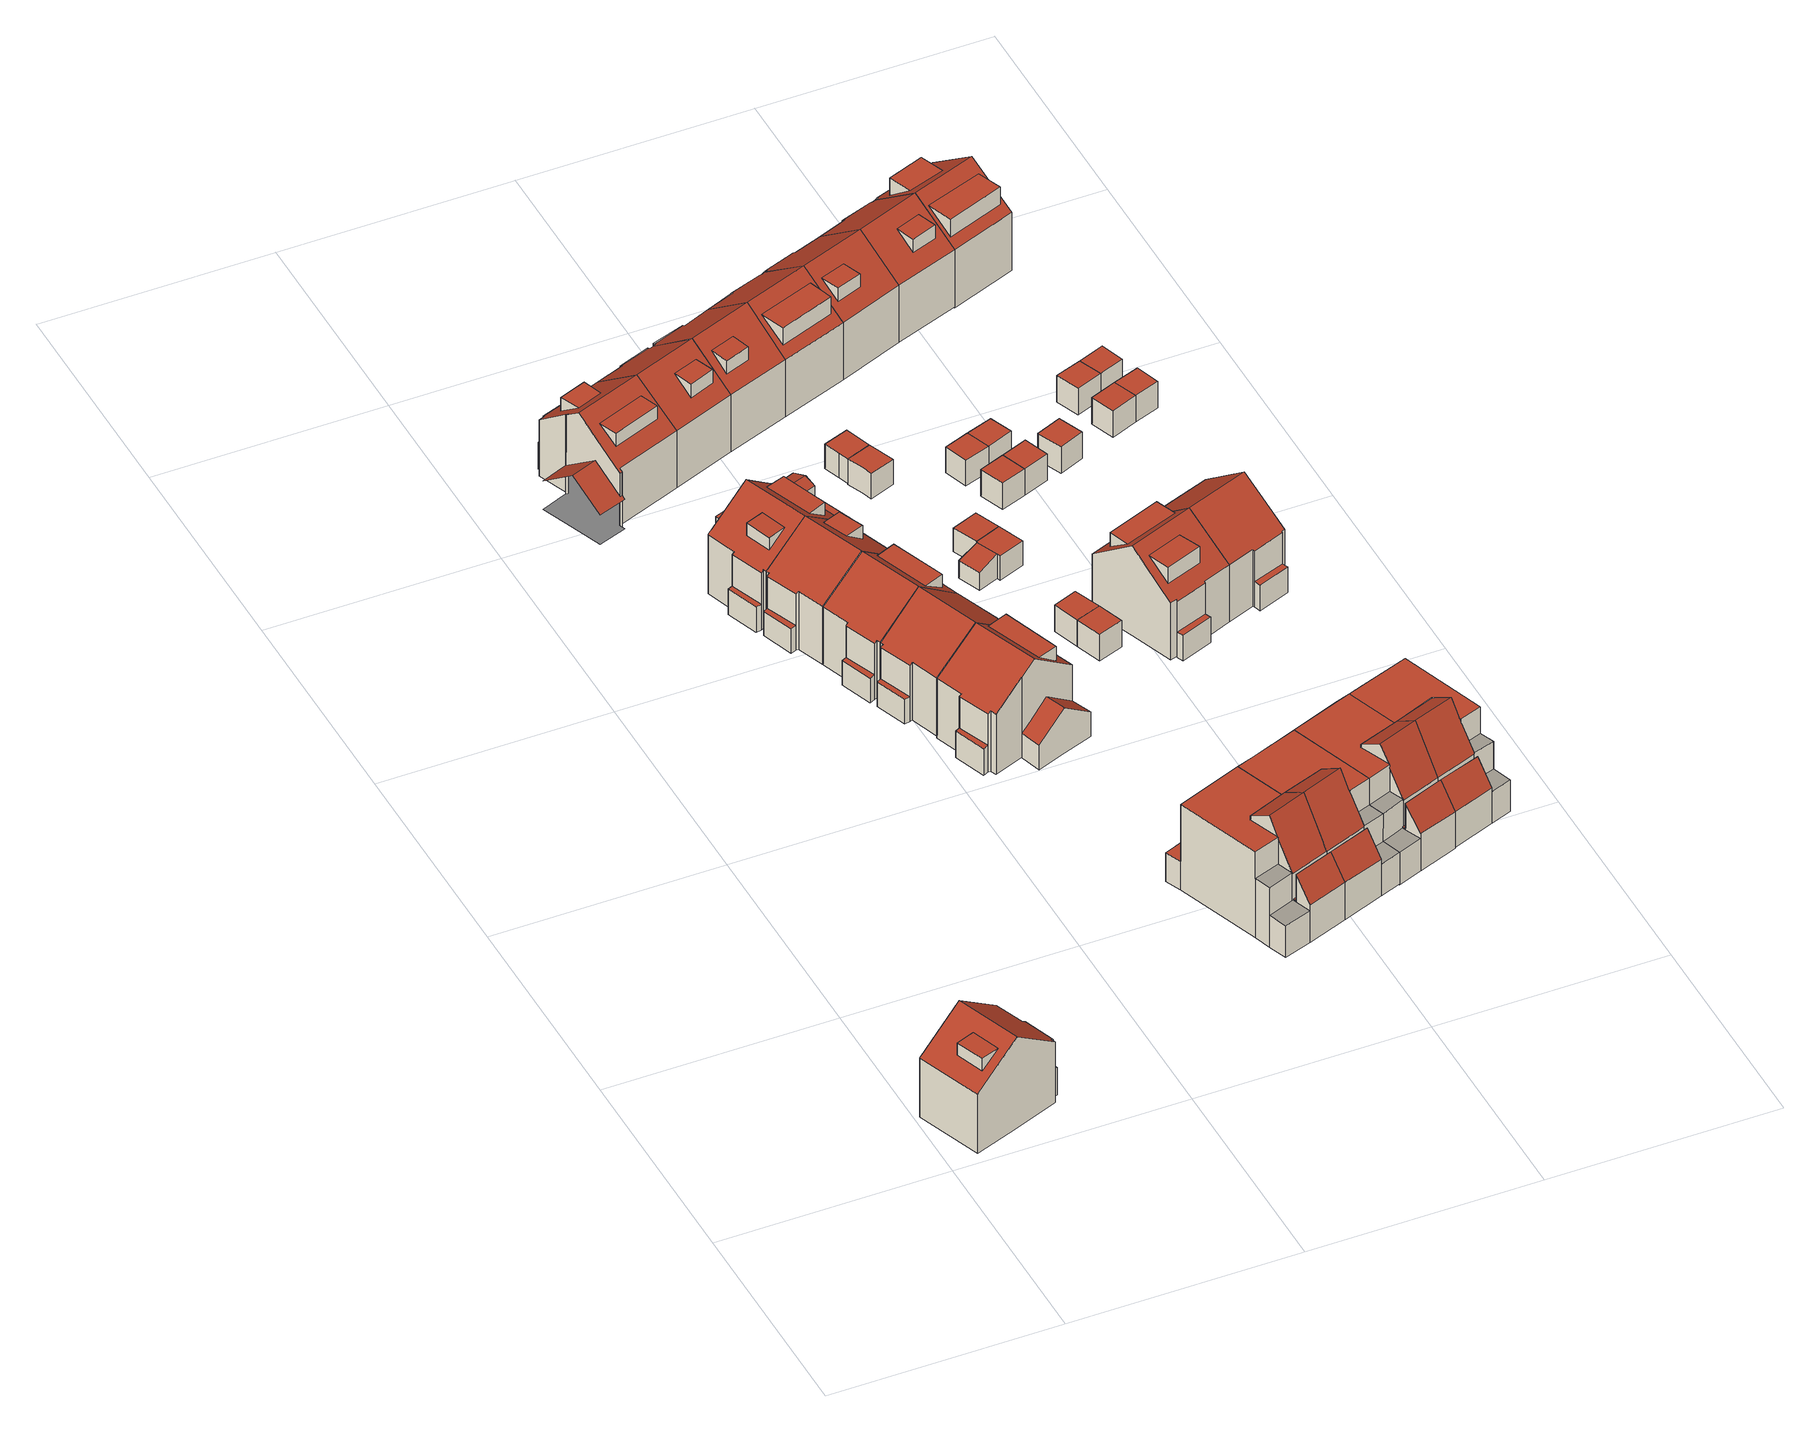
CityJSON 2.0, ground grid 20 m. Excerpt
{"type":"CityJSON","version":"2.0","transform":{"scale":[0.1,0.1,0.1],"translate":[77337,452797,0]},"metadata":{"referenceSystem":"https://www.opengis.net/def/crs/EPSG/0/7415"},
"CityObjects":{
"building1":{"type":"Building","attributes":{"Volume":396.06,"Dakoppervlakte":60.84,"Muuroppervlakte":202.09,"Vloeroppervlakte":54.26,"hoogte_Z_max_in_m_NAP":9.85,"GEB_DOEL":"woonfunctie","dateOfConstruction":"1985-01-01","measuredHeight":8.87},"children":["building1-1"],"geometry":[{"type":"Solid","lod":"2","boundaries":[[[[0,1,2,3,4,5,6,7,8,9,10,11]],[[12,13,14,15],[16,17,18,19]],[[20,14,13,21,22,23,24,25]],[[26,27,28,29]],[[15,10,9,12]],[[21,7,6,22]],[[6,5,26,23,22]],[[2,1,25,24,29]],[[1,0,20,25]],[[14,20,0,11]],[[5,4,27,26]],[[27,4,3,28]],[[28,3,2,29]],[[23,26,29,24]],[[14,11,10,15]],[[21,13,12,9,8,7]],[[30,31,18,17]],[[30,16,19,31]],[[31,19,18]],[[17,16,30]]]],"semantics":{"surfaces":[{"type":"GroundSurface"},{"type":"RoofSurface"},{"type":"WallSurface"}],"values":[[0,1,1,1,2,2,2,2,2,2,2,2,2,2,2,2,1,2,2,2]]}}]},
"building1-1":{"type":"BuildingInstallation","attributes":{"relationToConstruction":"outside"},"parents":["building1"],"geometry":[{"type":"MultiSurface","lod":"2","boundaries":[[[30,31,18,17]],[[30,16,19,31]],[[31,19,18]],[[17,16,30]]],"semantics":{"surfaces":[{"type":"RoofSurface"},{"type":"WallSurface"}],"values":[0,1,1,1]}}]},
"building2":{"type":"Building","attributes":{"Volume":390.99,"Dakoppervlakte":71.51,"Muuroppervlakte":176.32,"Vloeroppervlakte":69.94,"hoogte_Z_max_in_m_NAP":9.82,"GEB_DOEL":"woonfunctie","dateOfConstruction":"1985-01-01","measuredHeight":8.76},"children":["building2-1","building2-2"],"geometry":[{"type":"MultiSurface","lod":"2","boundaries":[[[32,33,34,35,36,37,38,39,40,41,42,43,44,45,46,47,48,49]],[[50,51,52,53,54,55],[56,57,58,59]],[[60,61,53,52,62,63,64,65,66,67],[68,69,70,71]],[[72,73,74,75]],[[76,77,78,79]],[[80,81,82,83,76,79]],[[66,65,73,48,47]],[[66,47,46,67]],[[45,44,77,61,60]],[[50,55,82,39,38]],[[37,51,50,38]],[[37,36,52,51]],[[34,33,74,64,63]],[[49,72,75,32]],[[73,72,49,48]],[[73,65,64,74]],[[77,76,83,54,53,61]],[[83,82,55,54]],[[35,34,63,62]],[[74,33,32,75]],[[35,62,52,36]],[[46,45,60,67]],[[57,84,85,58]],[[85,84,56,59]],[[85,59,58]],[[57,56,84]],[[68,86,87,69]],[[68,71,86]],[[87,86,71,70]],[[70,69,87]]],"semantics":{"surfaces":[{"type":"GroundSurface"},{"type":"RoofSurface"},{"type":"WallSurface"}],"values":[0,1,1,1,1,1,2,2,2,2,2,2,2,2,2,2,2,2,2,2,2,2,1,2,2,2,1,2,2,2]}}]},
"building2-1":{"type":"BuildingInstallation","attributes":{"relationToConstruction":"outside"},"parents":["building2"],"geometry":[{"type":"MultiSurface","lod":"2","boundaries":[[[57,84,85,58]],[[85,84,56,59]],[[85,59,58]],[[57,56,84]]],"semantics":{"surfaces":[{"type":"RoofSurface"},{"type":"WallSurface"}],"values":[0,1,1,1]}}]},
"building2-2":{"type":"BuildingInstallation","attributes":{"relationToConstruction":"outside"},"parents":["building2"],"geometry":[{"type":"MultiSurface","lod":"2","boundaries":[[[68,86,87,69]],[[68,71,86]],[[87,86,71,70]],[[70,69,87]]],"semantics":{"surfaces":[{"type":"RoofSurface"},{"type":"WallSurface"}],"values":[0,1,1,1]}}]},
"building3":{"type":"Building","attributes":{"Volume":372.79,"Dakoppervlakte":60.05,"Muuroppervlakte":193.15,"Vloeroppervlakte":52.42,"hoogte_Z_max_in_m_NAP":9.85,"GEB_DOEL":"woonfunctie","dateOfConstruction":"1985-01-01","measuredHeight":8.78},"children":["building3-1"],"geometry":[{"type":"Solid","lod":"2","boundaries":[[[[88,89,90,91,92,93,94,95,96,97,98,99]],[[100,101,102,103,104,105,106,107]],[[106,105,108,109],[110,111,112,113]],[[114,115,116,117]],[[107,90,89,100]],[[103,102,116,97,96]],[[95,104,103,96]],[[104,95,94,93,108,105]],[[108,93,92,109]],[[106,109,92,91]],[[117,88,99,114]],[[114,99,98,115]],[[97,116,115,98]],[[101,117,116,102]],[[91,90,107,106]],[[101,100,89,88,117]],[[110,113,118,119]],[[118,113,112]],[[118,112,111,119]],[[119,111,110]]]],"semantics":{"surfaces":[{"type":"GroundSurface"},{"type":"RoofSurface"},{"type":"WallSurface"}],"values":[[0,1,1,1,2,2,2,2,2,2,2,2,2,2,2,2,1,2,2,2]]}}]},
"building3-1":{"type":"BuildingInstallation","attributes":{"relationToConstruction":"outside"},"parents":["building3"],"geometry":[{"type":"MultiSurface","lod":"2","boundaries":[[[110,113,118,119]],[[118,113,112]],[[118,112,111,119]],[[119,111,110]]],"semantics":{"surfaces":[{"type":"RoofSurface"},{"type":"WallSurface"}],"values":[0,1,1,1]}}]},
"building4":{"type":"Building","attributes":{"Volume":372.7,"Dakoppervlakte":53.23,"Muuroppervlakte":191.41,"Vloeroppervlakte":52.22,"hoogte_Z_max_in_m_NAP":9.85,"GEB_DOEL":"woonfunctie","dateOfConstruction":"1985-01-01","measuredHeight":8.73},"children":["building4-1"],"geometry":[{"type":"Solid","lod":"2","boundaries":[[[[120,121,122,123,124,125,126,95,94,93,127,128]],[[104,129,130,131,132,133,134,105]],[[134,135,108,105],[136,137,138,139]],[[140,141,142,143]],[[127,93,108,135]],[[104,95,126,129]],[[126,125,141,130,129]],[[132,131,140,122,121]],[[120,133,132,121]],[[134,133,120,128]],[[141,125,124,142]],[[142,124,123,143]],[[122,140,143,123]],[[130,141,140,131]],[[128,127,135,134]],[[108,93,94,95,104,105]],[[138,144,145,139]],[[144,138,137]],[[145,144,137,136]],[[145,136,139]]]],"semantics":{"surfaces":[{"type":"GroundSurface"},{"type":"RoofSurface"},{"type":"WallSurface"}],"values":[[0,1,1,1,2,2,2,2,2,2,2,2,2,2,2,2,1,2,2,2]]}}]},
"building4-1":{"type":"BuildingInstallation","attributes":{"relationToConstruction":"outside"},"parents":["building4"],"geometry":[{"type":"MultiSurface","lod":"2","boundaries":[[[138,144,145,139]],[[144,138,137]],[[145,144,137,136]],[[145,136,139]]],"semantics":{"surfaces":[{"type":"RoofSurface"},{"type":"WallSurface"}],"values":[0,1,1,1]}}]},
"building5":{"type":"Building","attributes":{"Volume":366.49,"Dakoppervlakte":64.51,"Muuroppervlakte":191.99,"Vloeroppervlakte":51.99,"hoogte_Z_max_in_m_NAP":9.85,"GEB_DOEL":"woonfunctie","dateOfConstruction":"1985-01-01","measuredHeight":8.76},"geometry":[{"type":"Solid","lod":"2","boundaries":[[[[146,147,148,149,150,120,128,127,151,152,153,154]],[[155,156,157,158,159,160,134,133]],[[161,135,134,160]],[[162,163,164,165]],[[152,151,161,160]],[[161,151,127,135]],[[133,120,150,155]],[[150,149,162,156,155]],[[158,157,165,146,154]],[[153,159,158,154]],[[160,159,153,152]],[[162,149,148,163]],[[163,148,147,164]],[[165,164,147,146]],[[156,162,165,157]],[[133,134,135,127,128,120]]]],"semantics":{"surfaces":[{"type":"GroundSurface"},{"type":"RoofSurface"},{"type":"WallSurface"}],"values":[[0,1,1,1,2,2,2,2,2,2,2,2,2,2,2,2]]}}]},
"building6":{"type":"Building","attributes":{"Volume":439.9,"Dakoppervlakte":67.69,"Muuroppervlakte":216.27,"Vloeroppervlakte":69.25,"hoogte_Z_max_in_m_NAP":9.85,"GEB_DOEL":"woonfunctie","dateOfConstruction":"1985-01-01","measuredHeight":8.87},"children":["building6-1","building6-2"],"geometry":[{"type":"Solid","lod":"2","boundaries":[[[[166,167,168,169,170,171,172,173,174,175,176,177,178,179,180,181,182,183,184,185]],[[186,187,188,189,106,109,190,191],[192,193,194,195]],[[196,197,198,199,107,106,189,200],[201,202,203,204]],[[205,206,207,208]],[[209,210,211,212,213]],[[214,215,216,217]],[[197,196,185,184,205]],[[199,198,208,181,180]],[[180,179,107,199]],[[107,179,178,177,109,106]],[[177,176,190,109]],[[176,175,216,191,190]],[[170,169,187,186,209]],[[168,167,189,188]],[[184,183,206,205]],[[206,183,182,207]],[[182,181,208,207]],[[200,166,185,196]],[[212,211,214,173,172]],[[212,172,171,213]],[[170,209,213,171]],[[175,174,217,216]],[[214,217,174,173]],[[215,214,211,210]],[[215,210,209,186,191,216]],[[197,205,208,198]],[[167,166,200,189]],[[168,188,187,169]],[[193,192,218,219]],[[192,195,218]],[[219,218,195,194]],[[194,193,219]],[[220,202,201,221]],[[201,204,221]],[[204,203,220,221]],[[203,202,220]]]],"semantics":{"surfaces":[{"type":"GroundSurface"},{"type":"RoofSurface"},{"type":"WallSurface"}],"values":[[0,1,1,1,1,1,2,2,2,2,2,2,2,2,2,2,2,2,2,2,2,2,2,2,2,2,2,2,1,2,2,2,1,2,2,2]]}}]},
"building6-1":{"type":"BuildingInstallation","attributes":{"relationToConstruction":"outside"},"parents":["building6"],"geometry":[{"type":"MultiSurface","lod":"2","boundaries":[[[193,192,218,219]],[[192,195,218]],[[219,218,195,194]],[[194,193,219]]],"semantics":{"surfaces":[{"type":"RoofSurface"},{"type":"WallSurface"}],"values":[0,1,1,1]}}]},
"building6-2":{"type":"BuildingInstallation","attributes":{"relationToConstruction":"outside"},"parents":["building6"],"geometry":[{"type":"MultiSurface","lod":"2","boundaries":[[[220,202,201,221]],[[201,204,221]],[[204,203,220,221]],[[203,202,220]]],"semantics":{"surfaces":[{"type":"RoofSurface"},{"type":"WallSurface"}],"values":[0,1,1,1]}}]},
"building7":{"type":"Building","attributes":{"Volume":14.48,"Dakoppervlakte":5.73,"Muuroppervlakte":24.2,"Vloeroppervlakte":5.73,"hoogte_Z_max_in_m_NAP":3.5,"GEB_DOEL":"onbekend","dateOfConstruction":"1985-01-01","measuredHeight":2.53},"geometry":[{"type":"Solid","lod":"2","boundaries":[[[[222,223,224,225]],[[226,227,228,229]],[[225,228,227,222]],[[225,224,229,228]],[[226,229,224,223]],[[222,227,226,223]]]],"semantics":{"surfaces":[{"type":"GroundSurface"},{"type":"RoofSurface"},{"type":"WallSurface"}],"values":[[0,1,2,2,2,2]]}}]},
"building8":{"type":"Building","attributes":{"Volume":432.37,"Dakoppervlakte":67.53,"Muuroppervlakte":209.4,"Vloeroppervlakte":64.3,"hoogte_Z_max_in_m_NAP":9.85,"GEB_DOEL":"woonfunctie","dateOfConstruction":"1985-01-01","measuredHeight":8.95},"children":["building8-1"],"geometry":[{"type":"Solid","lod":"2","boundaries":[[[[230,231,232,233,234,235,236,237,238,239,240,241,242,243,244,245,246]],[[159,247,248,249,250,251,252,253,254,160]],[[255,256,161,160,254],[257,258,259,260]],[[261,262,263,264]],[[265,266,267,268]],[[269,266,265,270]],[[159,235,234,247]],[[234,233,262,248,247]],[[250,249,261,230,246]],[[250,246,245,251]],[[245,244,252,251]],[[161,256,255,269,239,238,237]],[[160,161,237,236]],[[233,232,263,262]],[[263,232,231,264]],[[261,264,231,230]],[[248,262,261,249]],[[243,242,268,267]],[[270,265,268,242,241,240]],[[239,269,270,240]],[[267,266,269,255,254,253]],[[236,235,159,160]],[[253,252,244,243,267]],[[271,258,257,272]],[[257,260,272]],[[271,272,260,259]],[[259,258,271]]]],"semantics":{"surfaces":[{"type":"GroundSurface"},{"type":"RoofSurface"},{"type":"WallSurface"}],"values":[[0,1,1,1,1,1,2,2,2,2,2,2,2,2,2,2,2,2,2,2,2,2,2,1,2,2,2]]}}]},
"building8-1":{"type":"BuildingInstallation","attributes":{"relationToConstruction":"outside"},"parents":["building8"],"geometry":[{"type":"MultiSurface","lod":"2","boundaries":[[[271,258,257,272]],[[257,260,272]],[[271,272,260,259]],[[259,258,271]]],"semantics":{"surfaces":[{"type":"RoofSurface"},{"type":"WallSurface"}],"values":[0,1,1,1]}}]},
"building9":{"type":"Building","attributes":{"Volume":554.7,"Dakoppervlakte":83.18,"Muuroppervlakte":292.39,"Vloeroppervlakte":76.81,"hoogte_Z_max_in_m_NAP":10.86,"GEB_DOEL":"woonfunctie","dateOfConstruction":"1981-01-01","measuredHeight":9.99},"geometry":[{"type":"Solid","lod":"2","boundaries":[[[[273,274,275,276,277,278,279,280,281,282,283,284,285,286,287]],[[288,289,290,291,292,293]],[[294,295,296,297]],[[298,299,300,301,302,303,304]],[[305,306,307,308,309]],[[310,297,311,312,313,314,302]],[[314,313,315,316]],[[317,318,319,320]],[[321,322,323,324]],[[280,279,295,300,299,308]],[[285,298,304,286]],[[305,309,284,283]],[[283,282,306,305]],[[281,307,306,282]],[[281,280,308,307]],[[299,298,285,284,309,308]],[[315,313,287,286,304]],[[311,288,293,323,322,312]],[[317,291,276,275,318]],[[319,318,275,274,321]],[[277,290,289,278]],[[291,290,277,276]],[[273,322,321,274]],[[292,324,323,293]],[[296,295,279,278,289]],[[297,296,289,288,311]],[[324,320,319,321]],[[320,324,292,291,317]],[[301,300,295,294,310]],[[301,310,302]],[[316,315,304,303]],[[314,316,303,302]],[[297,310,294]],[[273,287,313,312,322]]]],"semantics":{"surfaces":[{"type":"GroundSurface"},{"type":"OuterFloorSurface"},{"type":"RoofSurface"},{"type":"WallSurface"}],"values":[[0,1,1,2,2,2,2,2,2,3,3,3,3,3,3,3,3,3,3,3,3,3,3,3,3,3,3,3,3,3,3,3,3,3]]}}]},
"building10":{"type":"Building","attributes":{"Volume":14.56,"Dakoppervlakte":5.7,"Muuroppervlakte":24.4,"Vloeroppervlakte":5.7,"hoogte_Z_max_in_m_NAP":3.5,"GEB_DOEL":"onbekend","dateOfConstruction":"1985-01-01","measuredHeight":2.56},"geometry":[{"type":"Solid","lod":"2","boundaries":[[[[325,326,327,328]],[[227,226,329,330]],[[325,328,226,227]],[[328,327,329,226]],[[329,327,326,330]],[[325,227,330,326]]]],"semantics":{"surfaces":[{"type":"GroundSurface"},{"type":"RoofSurface"},{"type":"WallSurface"}],"values":[[0,1,2,2,2,2]]}}]},
"building11":{"type":"Building","attributes":{"Volume":365.82,"Dakoppervlakte":59.21,"Muuroppervlakte":190.64,"Vloeroppervlakte":51.85,"hoogte_Z_max_in_m_NAP":9.82,"GEB_DOEL":"woonfunctie","dateOfConstruction":"1985-01-01","measuredHeight":8.73},"children":["building11-1"],"geometry":[{"type":"Solid","lod":"2","boundaries":[[[[331,332,333,334,335,37,36,35,336,337,338,339]],[[52,340,341,342,343,344,345,62]],[[346,340,52,51],[347,348,349,350]],[[351,352,353,354]],[[333,332,342,341]],[[337,336,345,344,352]],[[336,35,62,345]],[[52,62,35,36,37,51]],[[346,51,37,335]],[[334,340,346,335]],[[331,339,354,353]],[[338,351,354,339]],[[352,351,338,337]],[[344,343,353,352]],[[334,333,341,340]],[[343,342,332,331,353]],[[355,356,349,348]],[[356,355,347,350]],[[356,350,349]],[[348,347,355]]]],"semantics":{"surfaces":[{"type":"GroundSurface"},{"type":"RoofSurface"},{"type":"WallSurface"}],"values":[[0,1,1,1,2,2,2,2,2,2,2,2,2,2,2,2,1,2,2,2]]}}]},
"building11-1":{"type":"BuildingInstallation","attributes":{"relationToConstruction":"outside"},"parents":["building11"],"geometry":[{"type":"MultiSurface","lod":"2","boundaries":[[[355,356,349,348]],[[356,355,347,350]],[[356,350,349]],[[348,347,355]]],"semantics":{"surfaces":[{"type":"RoofSurface"},{"type":"WallSurface"}],"values":[0,1,1,1]}}]},
"building12":{"type":"Building","attributes":{"Volume":10.56,"Dakoppervlakte":5.45,"Muuroppervlakte":17.73,"Vloeroppervlakte":5.13,"hoogte_Z_max_in_m_NAP":3.28,"GEB_DOEL":"onbekend","dateOfConstruction":"1985-01-01","measuredHeight":2.26},"geometry":[{"type":"Solid","lod":"2","boundaries":[[[[357,358,359,360,361,362]],[[363,364,365,366]],[[363,367,368,364]],[[361,360,366,365]],[[358,357,368,367]],[[368,357,362,364]],[[363,366,360,359,358,367]],[[362,361,365,364]]]],"semantics":{"surfaces":[{"type":"GroundSurface"},{"type":"RoofSurface"},{"type":"WallSurface"}],"values":[[0,1,1,2,2,2,2,2]]}}]},
"building13":{"type":"Building","attributes":{"Volume":533.45,"Dakoppervlakte":82.8,"Muuroppervlakte":286.93,"Vloeroppervlakte":73.94,"hoogte_Z_max_in_m_NAP":10.86,"GEB_DOEL":"woonfunctie","dateOfConstruction":"1981-01-01","measuredHeight":9.94},"geometry":[{"type":"Solid","lod":"2","boundaries":[[[[369,370,371,372,373,374,375,376,377,275,274,273,287,286,285]],[[378,379,380,381,382]],[[383,384,385,386]],[[304,387,388,389,390,391,392,298]],[[393,394,395,396,397]],[[312,398,386,399,388,400,313]],[[313,400,401,315]],[[402,319,318,403]],[[404,322,321,405]],[[391,390,384,374,373,396]],[[298,285,286,304]],[[372,371,393,397]],[[394,393,371,370]],[[370,369,395,394]],[[373,372,397,396]],[[395,369,285,298,392,391,396]],[[273,322,312,313,287]],[[286,287,313,315,304]],[[381,403,318,275,377]],[[382,376,375,378]],[[382,381,377,376]],[[322,273,274,321]],[[405,380,379,404]],[[384,383,378,375,374]],[[379,378,383,386,398]],[[402,403,381,380,405]],[[319,402,405,321]],[[322,404,379,398,312]],[[389,388,399]],[[389,399,385,384,390]],[[387,304,315,401]],[[400,388,387,401]],[[385,399,386]],[[319,321,274,275,318]]]],"semantics":{"surfaces":[{"type":"GroundSurface"},{"type":"OuterFloorSurface"},{"type":"RoofSurface"},{"type":"WallSurface"}],"values":[[0,1,1,2,2,2,2,2,2,3,3,3,3,3,3,3,3,3,3,3,3,3,3,3,3,3,3,3,3,3,3,3,3,3]]}}]},
"building14":{"type":"Building","attributes":{"Volume":368.21,"Dakoppervlakte":60.16,"Muuroppervlakte":190.88,"Vloeroppervlakte":52.32,"hoogte_Z_max_in_m_NAP":9.82,"GEB_DOEL":"woonfunctie","dateOfConstruction":"1985-01-01","measuredHeight":8.72},"children":["building14-1"],"geometry":[{"type":"Solid","lod":"2","boundaries":[[[[406,407,408,409,410,411,335,334,333,412,413,414]],[[415,416,340,346],[417,418,419,420]],[[340,416,421,422,423,424,425,341]],[[426,427,428,429]],[[421,409,408,422]],[[413,412,425,424,428]],[[425,412,333,341]],[[340,341,333,334,335,346]],[[335,411,415,346]],[[415,411,410,416]],[[407,406,426,429]],[[414,427,426,406]],[[413,428,427,414]],[[424,423,429,428]],[[409,421,416,410]],[[408,407,429,423,422]],[[430,418,417,431]],[[430,431,420,419]],[[430,419,418]],[[417,420,431]]]],"semantics":{"surfaces":[{"type":"GroundSurface"},{"type":"RoofSurface"},{"type":"WallSurface"}],"values":[[0,1,1,1,2,2,2,2,2,2,2,2,2,2,2,2,1,2,2,2]]}}]},
"building14-1":{"type":"BuildingInstallation","attributes":{"relationToConstruction":"outside"},"parents":["building14"],"geometry":[{"type":"MultiSurface","lod":"2","boundaries":[[[430,418,417,431]],[[430,431,420,419]],[[430,419,418]],[[417,420,431]]],"semantics":{"surfaces":[{"type":"RoofSurface"},{"type":"WallSurface"}],"values":[0,1,1,1]}}]},
"building15":{"type":"Building","attributes":{"Volume":13.57,"Dakoppervlakte":5.66,"Muuroppervlakte":22.81,"Vloeroppervlakte":5.66,"hoogte_Z_max_in_m_NAP":3.46,"GEB_DOEL":"onbekend","dateOfConstruction":"1985-01-01","measuredHeight":2.4},"geometry":[{"type":"Solid","lod":"2","boundaries":[[[[432,433,434,435,436]],[[437,438,439,440,441]],[[433,437,441,434]],[[433,432,438,437]],[[432,436,439,438]],[[440,439,436,435]],[[435,434,441,440]]]],"semantics":{"surfaces":[{"type":"GroundSurface"},{"type":"RoofSurface"},{"type":"WallSurface"}],"values":[[0,1,2,2,2,2,2]]}}]},
"building16":{"type":"Building","attributes":{"Volume":22.74,"Dakoppervlakte":10.4,"Muuroppervlakte":29.8,"Vloeroppervlakte":10.07,"hoogte_Z_max_in_m_NAP":3.45,"GEB_DOEL":"onbekend","dateOfConstruction":"1985-01-01","measuredHeight":2.41},"geometry":[{"type":"Solid","lod":"2","boundaries":[[[[442,443,444,445,446,447,448,449]],[[450,451,452,453,454,455]],[[456,457,451,450]],[[448,447,455,454]],[[452,442,449,453]],[[453,449,448,454]],[[444,443,451,457]],[[446,445,456,450]],[[456,445,444,457]],[[452,451,443,442]],[[455,447,446,450]]]],"semantics":{"surfaces":[{"type":"GroundSurface"},{"type":"RoofSurface"},{"type":"WallSurface"}],"values":[[0,1,1,2,2,2,2,2,2,2,2]]}}]},
"building17":{"type":"Building","attributes":{"Volume":14.39,"Dakoppervlakte":5.59,"Muuroppervlakte":24.35,"Vloeroppervlakte":5.59,"hoogte_Z_max_in_m_NAP":3.45,"GEB_DOEL":"onbekend","dateOfConstruction":"1985-01-01","measuredHeight":2.57},"geometry":[{"type":"Solid","lod":"2","boundaries":[[[[458,459,460,461]],[[462,463,464,465]],[[458,461,463,462]],[[460,464,463,461]],[[459,465,464,460]],[[459,458,462,465]]]],"semantics":{"surfaces":[{"type":"GroundSurface"},{"type":"RoofSurface"},{"type":"WallSurface"}],"values":[[0,1,2,2,2,2]]}}]},
"building18":{"type":"Building","attributes":{"Volume":13.72,"Dakoppervlakte":5.66,"Muuroppervlakte":23.08,"Vloeroppervlakte":5.66,"hoogte_Z_max_in_m_NAP":3.46,"GEB_DOEL":"onbekend","dateOfConstruction":"1985-01-01","measuredHeight":2.42},"geometry":[{"type":"Solid","lod":"2","boundaries":[[[[466,467,468,469,470]],[[471,441,440,472,473]],[[471,473,469,468]],[[467,441,471,468]],[[466,440,441,467]],[[466,470,469,473,472,440]]]],"semantics":{"surfaces":[{"type":"GroundSurface"},{"type":"RoofSurface"},{"type":"WallSurface"}],"values":[[0,1,2,2,2,2]]}}]},
"building19":{"type":"Building","attributes":{"Volume":14.33,"Dakoppervlakte":5.68,"Muuroppervlakte":24.05,"Vloeroppervlakte":5.68,"hoogte_Z_max_in_m_NAP":3.45,"GEB_DOEL":"onbekend","dateOfConstruction":"1985-01-01","measuredHeight":2.52},"geometry":[{"type":"Solid","lod":"2","boundaries":[[[[474,475,458,461]],[[462,476,477,463]],[[476,462,458,475]],[[475,474,477,476]],[[461,463,477,474]],[[458,462,463,461]]]],"semantics":{"surfaces":[{"type":"GroundSurface"},{"type":"RoofSurface"},{"type":"WallSurface"}],"values":[[0,1,2,2,2,2]]}}]},
"building20":{"type":"Building","attributes":{"Volume":14.54,"Dakoppervlakte":6.07,"Muuroppervlakte":23.6,"Vloeroppervlakte":6.07,"hoogte_Z_max_in_m_NAP":3.45,"GEB_DOEL":"onbekend","dateOfConstruction":"1985-01-01","measuredHeight":2.39},"geometry":[{"type":"Solid","lod":"2","boundaries":[[[[478,479,480,481]],[[455,454,482,483]],[[478,481,454,455]],[[480,482,454,481]],[[479,483,482,480]],[[479,478,455,483]]]],"semantics":{"surfaces":[{"type":"GroundSurface"},{"type":"RoofSurface"},{"type":"WallSurface"}],"values":[[0,1,2,2,2,2]]}}]},
"building21":{"type":"Building","attributes":{"Volume":535.66,"Dakoppervlakte":81.28,"Muuroppervlakte":287.77,"Vloeroppervlakte":73.95,"hoogte_Z_max_in_m_NAP":10.83,"GEB_DOEL":"woonfunctie","dateOfConstruction":"1981-01-01","measuredHeight":9.99},"geometry":[{"type":"Solid","lod":"2","boundaries":[[[[484,485,486,487,488,489,490,491,492,493,494,495,496,497,498]],[[499,378,382,500,501]],[[502,384,383,503]],[[391,390,504,505,506,507,508,509]],[[510,511,512,397,396]],[[513,514,515,516]],[[517,503,518,519,513,516,505]],[[520,521,522,523]],[[524,525,526,527,528]],[[507,492,491,508]],[[486,485,384,390,391,396]],[[510,490,489,511]],[[489,488,512,511]],[[487,397,512,488]],[[486,396,397,487]],[[508,491,490,510,396,391,509]],[[514,513,493,492,507]],[[494,493,513,519,524]],[[496,495,528,523,522]],[[484,498,382,378]],[[500,382,498,497]],[[485,484,378,383,384]],[[494,524,528,495]],[[526,499,501,527]],[[378,499,526,525,518,503,383]],[[527,520,523,528]],[[520,527,501,500,521]],[[524,519,518,525]],[[517,505,504]],[[517,504,390,384,502]],[[514,507,506,515]],[[506,505,516,515]],[[503,517,502]],[[497,496,522,521,500]]]],"semantics":{"surfaces":[{"type":"GroundSurface"},{"type":"OuterFloorSurface"},{"type":"RoofSurface"},{"type":"WallSurface"}],"values":[[0,1,1,2,2,2,2,2,2,3,3,3,3,3,3,3,3,3,3,3,3,3,3,3,3,3,3,3,3,3,3,3,3,3]]}}]},
"building22":{"type":"Building","attributes":{"Volume":381.44,"Dakoppervlakte":51.9,"Muuroppervlakte":192.55,"Vloeroppervlakte":53.06,"hoogte_Z_max_in_m_NAP":9.82,"GEB_DOEL":"woonfunctie","dateOfConstruction":"1985-01-01","measuredHeight":8.74},"children":["building22-1"],"geometry":[{"type":"Solid","lod":"2","boundaries":[[[[529,530,531,532,533,534,535,536,411,410,409,537]],[[416,415,538,539],[540,541,542,543]],[[416,539,544,545,546,547,548,421]],[[549,550,551,552]],[[411,536,538,415]],[[534,533,545,544]],[[533,532,551,546,545]],[[529,537,548,547,550]],[[537,409,421,548]],[[416,421,409,410]],[[551,532,531,552]],[[530,549,552,531]],[[550,549,530,529]],[[547,546,551,550]],[[416,410,411,415]],[[538,536,535,534,544,539]],[[553,543,542,554]],[[553,554,541,540]],[[540,543,553]],[[554,542,541]]]],"semantics":{"surfaces":[{"type":"GroundSurface"},{"type":"RoofSurface"},{"type":"WallSurface"}],"values":[[0,1,1,1,2,2,2,2,2,2,2,2,2,2,2,2,1,2,2,2]]}}]},
"building22-1":{"type":"BuildingInstallation","attributes":{"relationToConstruction":"outside"},"parents":["building22"],"geometry":[{"type":"MultiSurface","lod":"2","boundaries":[[[553,543,542,554]],[[553,554,541,540]],[[540,543,553]],[[554,542,541]]],"semantics":{"surfaces":[{"type":"RoofSurface"},{"type":"WallSurface"}],"values":[0,1,1,1]}}]},
"building23":{"type":"Building","attributes":{"Volume":395.19,"Dakoppervlakte":46.39,"Muuroppervlakte":195.62,"Vloeroppervlakte":53.96,"hoogte_Z_max_in_m_NAP":9.71,"GEB_DOEL":"woonfunctie","dateOfConstruction":"1985-01-01","measuredHeight":8.84},"children":["building23-1","building23-2"],"geometry":[{"type":"Solid","lod":"2","boundaries":[[[[555,556,557,558,559,560,561,562,563,564,565,566]],[[567,568,569,570,571,572,573,574],[575,576,577,578]],[[579,580,571,570],[581,582,583,584]],[[585,586,587,588]],[[580,564,563,562,572,571]],[[574,573,561,560,588]],[[567,587,557,556,568]],[[556,555,569,568]],[[569,555,566,570]],[[580,579,565,564]],[[586,585,559,558]],[[587,586,558,557]],[[574,588,587,567]],[[560,559,585,588]],[[565,579,570,566]],[[562,561,573,572]],[[576,575,589,590]],[[578,577,590,589]],[[590,577,576]],[[575,578,589]],[[591,582,581,592]],[[581,584,592]],[[591,592,584,583]],[[583,582,591]]]],"semantics":{"surfaces":[{"type":"GroundSurface"},{"type":"RoofSurface"},{"type":"WallSurface"}],"values":[[0,1,1,1,2,2,2,2,2,2,2,2,2,2,2,2,1,2,2,2,1,2,2,2]]}}]},
"building23-1":{"type":"BuildingInstallation","attributes":{"relationToConstruction":"outside"},"parents":["building23"],"geometry":[{"type":"MultiSurface","lod":"2","boundaries":[[[576,575,589,590]],[[578,577,590,589]],[[590,577,576]],[[575,578,589]]],"semantics":{"surfaces":[{"type":"RoofSurface"},{"type":"WallSurface"}],"values":[0,1,1,1]}}]},
"building23-2":{"type":"BuildingInstallation","attributes":{"relationToConstruction":"outside"},"parents":["building23"],"geometry":[{"type":"MultiSurface","lod":"2","boundaries":[[[591,582,581,592]],[[581,584,592]],[[591,592,584,583]],[[583,582,591]]],"semantics":{"surfaces":[{"type":"RoofSurface"},{"type":"WallSurface"}],"values":[0,1,1,1]}}]},
"building24":{"type":"Building","attributes":{"Volume":13.33,"Dakoppervlakte":5.25,"Muuroppervlakte":23.28,"Vloeroppervlakte":5.25,"hoogte_Z_max_in_m_NAP":3.49,"GEB_DOEL":"onbekend","dateOfConstruction":"1985-01-01","measuredHeight":2.54},"geometry":[{"type":"Solid","lod":"2","boundaries":[[[[593,594,595,596]],[[597,598,599,600]],[[597,593,596,598]],[[596,595,599,598]],[[594,600,599,595]],[[594,593,597,600]]]],"semantics":{"surfaces":[{"type":"GroundSurface"},{"type":"RoofSurface"},{"type":"WallSurface"}],"values":[[0,1,2,2,2,2]]}}]},
"building25":{"type":"Building","attributes":{"Volume":13.9,"Dakoppervlakte":5.43,"Muuroppervlakte":23.86,"Vloeroppervlakte":5.43,"hoogte_Z_max_in_m_NAP":3.49,"GEB_DOEL":"onbekend","dateOfConstruction":"1985-01-01","measuredHeight":2.56},"geometry":[{"type":"Solid","lod":"2","boundaries":[[[[601,602,603,604]],[[605,606,607,608]],[[604,605,608,601]],[[604,603,606,605]],[[607,606,603,602]],[[601,608,607,602]]]],"semantics":{"surfaces":[{"type":"GroundSurface"},{"type":"RoofSurface"},{"type":"WallSurface"}],"values":[[0,1,2,2,2,2]]}}]},
"building26":{"type":"Building","attributes":{"Volume":524.55,"Dakoppervlakte":82.02,"Muuroppervlakte":283.32,"Vloeroppervlakte":73.33,"hoogte_Z_max_in_m_NAP":10.83,"GEB_DOEL":"woonfunctie","dateOfConstruction":"1981-01-01","measuredHeight":9.89},"geometry":[{"type":"Solid","lod":"2","boundaries":[[[[609,610,611,612,613,614,615,616,617,618,619,620,621,622,623]],[[624,625,626,627,628]],[[629,630,631,632]],[[507,633,634,635,636,637,638,508]],[[639,640,641,642,643]],[[644,631,645,634,646,513,519]],[[646,647,514,513]],[[648,649,523,522]],[[650,651,524,528]],[[637,636,629,615,614,642]],[[610,609,508,638,641]],[[609,623,507,508]],[[613,612,639,643]],[[639,612,611,640]],[[611,610,641,640]],[[613,643,642,614]],[[637,642,641,638]],[[621,524,519,513,622]],[[623,622,513,514,507]],[[624,648,522,619,618]],[[616,626,625,617]],[[617,625,624,618]],[[632,626,616,615,629]],[[524,621,620,528]],[[651,650,628,627]],[[631,644,651,627,626,632]],[[624,628,650,649,648]],[[523,649,650,528]],[[519,524,651,644]],[[645,635,634]],[[635,645,630,629,636]],[[633,507,514,647]],[[647,646,634,633]],[[630,645,631]],[[523,528,620,619,522]]]],"semantics":{"surfaces":[{"type":"GroundSurface"},{"type":"OuterFloorSurface"},{"type":"RoofSurface"},{"type":"WallSurface"}],"values":[[0,1,1,2,2,2,2,2,2,3,3,3,3,3,3,3,3,3,3,3,3,3,3,3,3,3,3,3,3,3,3,3,3,3,3]]}}]},
"building27":{"type":"Building","attributes":{"Volume":14.05,"Dakoppervlakte":5.52,"Muuroppervlakte":23.96,"Vloeroppervlakte":5.52,"hoogte_Z_max_in_m_NAP":3.49,"GEB_DOEL":"onbekend","dateOfConstruction":"1985-01-01","measuredHeight":2.54},"geometry":[{"type":"Solid","lod":"2","boundaries":[[[[652,653,654,655]],[[656,657,597,600]],[[652,655,600,597]],[[600,655,654,656]],[[653,657,656,654]],[[652,597,657,653]]]],"semantics":{"surfaces":[{"type":"GroundSurface"},{"type":"RoofSurface"},{"type":"WallSurface"}],"values":[[0,1,2,2,2,2]]}}]},
"building28":{"type":"Building","attributes":{"Volume":14.83,"Dakoppervlakte":5.71,"Muuroppervlakte":24.84,"Vloeroppervlakte":5.71,"hoogte_Z_max_in_m_NAP":3.49,"GEB_DOEL":"onbekend","dateOfConstruction":"1985-01-01","measuredHeight":2.6},"geometry":[{"type":"Solid","lod":"2","boundaries":[[[[658,602,601,659]],[[660,661,608,607]],[[601,602,607,608]],[[602,658,660,607]],[[659,661,660,658]],[[661,659,601,608]]]],"semantics":{"surfaces":[{"type":"GroundSurface"},{"type":"RoofSurface"},{"type":"WallSurface"}],"values":[[0,1,2,2,2,2]]}}]},
"building29":{"type":"Building","attributes":{"Volume":374.61,"Dakoppervlakte":60.89,"Muuroppervlakte":192.56,"Vloeroppervlakte":53,"hoogte_Z_max_in_m_NAP":9.82,"GEB_DOEL":"woonfunctie","dateOfConstruction":"1985-01-01","measuredHeight":8.75},"children":["building29-1"],"geometry":[{"type":"Solid","lod":"2","boundaries":[[[[662,663,664,665,666,536,535,534,667,668,669,670]],[[539,538,671,672],[673,674,675,676]],[[539,672,677,678,679,680,681,544]],[[682,683,684,685]],[[664,663,678,677]],[[668,667,681,680,683]],[[667,534,544,681]],[[539,544,534,535,536,538]],[[536,666,671,538]],[[671,666,665,672]],[[670,685,684,662]],[[670,669,682,685]],[[683,682,669,668]],[[683,680,679,684]],[[665,664,677,672]],[[663,662,684,679,678]],[[686,673,676,687]],[[675,674,686,687]],[[674,673,686]],[[687,676,675]]]],"semantics":{"surfaces":[{"type":"GroundSurface"},{"type":"RoofSurface"},{"type":"WallSurface"}],"values":[[0,1,1,1,2,2,2,2,2,2,2,2,2,2,2,2,1,2,2,2]]}}]},
"building29-1":{"type":"BuildingInstallation","attributes":{"relationToConstruction":"outside"},"parents":["building29"],"geometry":[{"type":"MultiSurface","lod":"2","boundaries":[[[686,673,676,687]],[[675,674,686,687]],[[674,673,686]],[[687,676,675]]],"semantics":{"surfaces":[{"type":"RoofSurface"},{"type":"WallSurface"}],"values":[0,1,1,1]}}]},
"building30":{"type":"Building","attributes":{"Volume":371.22,"Dakoppervlakte":65.88,"Muuroppervlakte":192.32,"Vloeroppervlakte":52.82,"hoogte_Z_max_in_m_NAP":9.71,"GEB_DOEL":"woonfunctie","dateOfConstruction":"1985-01-01","measuredHeight":8.78},"geometry":[{"type":"Solid","lod":"2","boundaries":[[[[688,689,690,691,555,566,565,692,693,694,695,696]],[[579,570,697,698]],[[569,699,700,701,702,703,697,570]],[[704,705,706,707]],[[566,555,569,570]],[[555,691,699,569]],[[702,701,704,696,695]],[[695,694,703,702]],[[703,694,693,692,698,697]],[[692,565,579,698]],[[570,579,565,566]],[[690,689,706,705]],[[689,688,707,706]],[[696,704,707,688]],[[704,701,700,705]],[[700,699,691,690,705]]]],"semantics":{"surfaces":[{"type":"GroundSurface"},{"type":"RoofSurface"},{"type":"WallSurface"}],"values":[[0,1,1,1,2,2,2,2,2,2,2,2,2,2,2,2]]}}]},
"building31":{"type":"Building","attributes":{"Volume":14.53,"Dakoppervlakte":5.64,"Muuroppervlakte":24.47,"Vloeroppervlakte":5.64,"hoogte_Z_max_in_m_NAP":3.49,"GEB_DOEL":"onbekend","dateOfConstruction":"1985-01-01","measuredHeight":2.58},"geometry":[{"type":"Solid","lod":"2","boundaries":[[[[708,709,710,711]],[[712,713,714,715]],[[711,713,712,708]],[[711,710,714,713]],[[709,715,714,710]],[[708,712,715,709]]]],"semantics":{"surfaces":[{"type":"GroundSurface"},{"type":"RoofSurface"},{"type":"WallSurface"}],"values":[[0,1,2,2,2,2]]}}]},
"building32":{"type":"Building","attributes":{"Volume":367.67,"Dakoppervlakte":60.19,"Muuroppervlakte":189.98,"Vloeroppervlakte":52.48,"hoogte_Z_max_in_m_NAP":9.82,"GEB_DOEL":"woonfunctie","dateOfConstruction":"1985-01-01","measuredHeight":8.68},"children":["building32-1"],"geometry":[{"type":"Solid","lod":"2","boundaries":[[[[664,716,717,718,719,720,721,722,723,724,666,665]],[[725,726,672,671],[727,728,729,730]],[[672,726,731,732,733,734,735,677]],[[736,737,738,739]],[[666,724,725,671]],[[722,721,732,731]],[[721,720,739,733,732]],[[735,734,738,717,716]],[[716,664,677,735]],[[677,664,665,672]],[[720,719,736,739]],[[719,718,737,736]],[[717,738,737,718]],[[734,733,739,738]],[[666,671,672,665]],[[725,724,723,722,731,726]],[[728,740,741,729]],[[727,730,741,740]],[[741,730,729]],[[728,727,740]]]],"semantics":{"surfaces":[{"type":"GroundSurface"},{"type":"RoofSurface"},{"type":"WallSurface"}],"values":[[0,1,1,1,2,2,2,2,2,2,2,2,2,2,2,2,1,2,2,2]]}}]},
"building32-1":{"type":"BuildingInstallation","attributes":{"relationToConstruction":"outside"},"parents":["building32"],"geometry":[{"type":"MultiSurface","lod":"2","boundaries":[[[728,740,741,729]],[[727,730,741,740]],[[741,730,729]],[[728,727,740]]],"semantics":{"surfaces":[{"type":"RoofSurface"},{"type":"WallSurface"}],"values":[0,1,1,1]}}]},
"building33":{"type":"Building","attributes":{"Volume":13.7,"Dakoppervlakte":5.35,"Muuroppervlakte":23.73,"Vloeroppervlakte":5.35,"hoogte_Z_max_in_m_NAP":3.49,"GEB_DOEL":"onbekend","dateOfConstruction":"1985-01-01","measuredHeight":2.56},"geometry":[{"type":"Solid","lod":"2","boundaries":[[[[742,743,744,745]],[[746,747,748,749]],[[745,747,746,742]],[[745,744,748,747]],[[743,749,748,744]],[[743,742,746,749]]]],"semantics":{"surfaces":[{"type":"GroundSurface"},{"type":"RoofSurface"},{"type":"WallSurface"}],"values":[[0,1,2,2,2,2]]}}]},
"building34":{"type":"Building","attributes":{"Volume":14.14,"Dakoppervlakte":5.45,"Muuroppervlakte":24.22,"Vloeroppervlakte":5.45,"hoogte_Z_max_in_m_NAP":3.49,"GEB_DOEL":"onbekend","dateOfConstruction":"1985-01-01","measuredHeight":2.59},"geometry":[{"type":"Solid","lod":"2","boundaries":[[[[750,751,752,753]],[[754,755,756,757]],[[753,756,755,750]],[[753,752,757,756]],[[754,757,752,751]],[[750,755,754,751]]]],"semantics":{"surfaces":[{"type":"GroundSurface"},{"type":"RoofSurface"},{"type":"WallSurface"}],"values":[[0,1,2,2,2,2]]}}]},
"building35":{"type":"Building","attributes":{"Volume":13.34,"Dakoppervlakte":5.26,"Muuroppervlakte":23.3,"Vloeroppervlakte":5.26,"hoogte_Z_max_in_m_NAP":3.49,"GEB_DOEL":"onbekend","dateOfConstruction":"1985-01-01","measuredHeight":2.54},"geometry":[{"type":"Solid","lod":"2","boundaries":[[[[758,759,760,761]],[[762,763,746,749]],[[758,761,749,746]],[[749,761,760,762]],[[759,763,762,760]],[[758,746,763,759]]]],"semantics":{"surfaces":[{"type":"GroundSurface"},{"type":"RoofSurface"},{"type":"WallSurface"}],"values":[[0,1,2,2,2,2]]}}]},
"building36":{"type":"Building","attributes":{"Volume":14.1,"Dakoppervlakte":5.49,"Muuroppervlakte":24.1,"Vloeroppervlakte":5.49,"hoogte_Z_max_in_m_NAP":3.49,"GEB_DOEL":"onbekend","dateOfConstruction":"1985-01-01","measuredHeight":2.57},"geometry":[{"type":"Solid","lod":"2","boundaries":[[[[750,764,765,751]],[[755,754,766,767]],[[750,751,754,755]],[[751,765,766,754]],[[764,767,766,765]],[[767,764,750,755]]]],"semantics":{"surfaces":[{"type":"GroundSurface"},{"type":"RoofSurface"},{"type":"WallSurface"}],"values":[[0,1,2,2,2,2]]}}]},
"building37":{"type":"Building","attributes":{"Volume":397.67,"Dakoppervlakte":42.58,"Muuroppervlakte":195.42,"Vloeroppervlakte":53.86,"hoogte_Z_max_in_m_NAP":9.82,"GEB_DOEL":"woonfunctie","dateOfConstruction":"1985-01-01","measuredHeight":8.8},"children":["building37-1","building37-2"],"geometry":[{"type":"Solid","lod":"2","boundaries":[[[[768,769,770,771,772,773,774,775,776,777,778,779]],[[726,725,780,781],[782,783,784,785]],[[786,787,788,789,731,726,781,790],[791,792,793,794]],[[795,796,797,798]],[[787,786,770,769,797]],[[777,776,731,789]],[[731,776,775,774,725,726]],[[773,780,725,774]],[[780,773,772,781]],[[771,770,786,790]],[[798,768,779,795]],[[796,795,779,778]],[[796,788,787,797]],[[797,769,768,798]],[[772,771,790,781]],[[789,788,796,778,777]],[[782,785,799,800]],[[800,799,784,783]],[[783,782,800]],[[799,785,784]],[[791,801,802,792]],[[791,794,801]],[[802,801,794,793]],[[793,792,802]]]],"semantics":{"surfaces":[{"type":"GroundSurface"},{"type":"RoofSurface"},{"type":"WallSurface"}],"values":[[0,1,1,1,2,2,2,2,2,2,2,2,2,2,2,2,1,2,2,2,1,2,2,2]]}}]},
"building37-1":{"type":"BuildingInstallation","attributes":{"relationToConstruction":"outside"},"parents":["building37"],"geometry":[{"type":"MultiSurface","lod":"2","boundaries":[[[782,785,799,800]],[[800,799,784,783]],[[783,782,800]],[[799,785,784]]],"semantics":{"surfaces":[{"type":"RoofSurface"},{"type":"WallSurface"}],"values":[0,1,1,1]}}]},
"building37-2":{"type":"BuildingInstallation","attributes":{"relationToConstruction":"outside"},"parents":["building37"],"geometry":[{"type":"MultiSurface","lod":"2","boundaries":[[[791,801,802,792]],[[791,794,801]],[[802,801,794,793]],[[793,792,802]]],"semantics":{"surfaces":[{"type":"RoofSurface"},{"type":"WallSurface"}],"values":[0,1,1,1]}}]}
},
"vertices":[
[82,96,10],[92,71,10],[95,72,10],[98,73,10],[109,45,10],[105,44,10],[102,43,10],[104,38,10],[65,23,10],[25,8,10],[4,66,10],[44,81,10],[25,8,68],[65,23,99],[44,81,99],[4,66,68],[26,46,78],[42,52,90],[51,27,90],[35,21,78],[82,96,69],[104,38,69],[102,43,69],[105,44,67],[95,72,67],[92,71,69],[105,44,37],[109,45,37],[98,73,37],[95,72,37],[26,46,90],[35,21,90],
[97,892,11],[99,887,11],[100,885,11],[125,895,11],[139,855,11],[154,816,11],[96,794,11],[97,792,11],[98,789,11],[73,780,11],[63,807,11],[52,836,11],[75,845,11],[77,845,11],[66,873,11],[71,875,11],[71,877,11],[69,881,11],[96,794,67],[154,816,67],[139,855,98],[80,833,98],[95,791,65],[97,792,65],[100,809,76],[94,825,89],[136,841,89],[142,825,76],[77,845,89],[75,845,89],[125,895,66],[100,885,66],[99,887,65],[71,877,65],[71,875,66],[66,873,66],[110,857,89],[87,848,89],[80,865,76],[104,874,76],[69,881,37],[71,877,37],[99,887,37],[97,892,37],[86,816,62],[75,845,39],[52,836,39],[63,807,62],[73,780,40],[98,789,40],[97,792,42],[95,791,42],[100,809,89],[142,825,89],[104,874,89],[80,865,89],
[143,632,11],[145,633,11],[144,636,11],[183,650,11],[223,665,11],[244,608,11],[204,594,11],[165,580,11],[156,604,11],[154,604,11],[149,602,11],[139,630,11],[145,633,68],[143,632,66],[154,604,66],[156,604,68],[165,580,68],[204,594,98],[183,650,98],[144,636,68],[244,608,67],[223,665,67],[197,647,89],[213,653,76],[222,631,76],[206,625,89],[139,630,35],[149,602,35],[154,604,35],[143,632,35],[222,631,89],[213,653,89],
[186,523,11],[185,527,11],[183,526,11],[178,524,11],[168,552,11],[172,554,11],[174,555,11],[264,552,11],[225,538,11],[174,555,68],[172,554,66],[183,526,66],[185,527,68],[186,523,68],[225,538,98],[264,552,67],[234,601,76],[252,553,76],[235,546,89],[217,594,89],[183,526,35],[172,554,35],[168,552,35],[178,524,35],[252,553,89],[234,601,89],
[196,491,11],[191,490,11],[181,518,11],[185,520,11],[187,520,11],[285,496,11],[246,481,11],[207,467,11],[198,492,11],[187,520,68],[185,520,66],[196,491,66],[198,492,68],[207,467,68],[246,481,98],[285,496,67],[185,520,35],[181,518,35],[191,490,35],[196,491,35],
[123,694,10],[161,708,10],[201,723,10],[202,722,10],[203,722,10],[229,732,10],[243,695,10],[235,692,10],[241,676,10],[222,669,10],[221,669,10],[223,665,10],[183,650,10],[144,636,10],[143,639,10],[141,638,10],[136,637,10],[126,665,10],[130,667,10],[132,667,10],[203,722,66],[202,722,66],[201,723,66],[161,708,98],[221,669,67],[222,669,66],[192,661,89],[176,703,89],[193,709,76],[208,668,76],[132,667,68],[130,667,66],[141,638,66],[143,639,68],[123,694,68],[160,677,89],[168,654,89],[152,648,77],[144,671,77],[130,667,35],[126,665,35],[136,637,35],[141,638,35],[203,722,40],[216,685,40],[235,692,40],[243,695,40],[229,732,40],[235,692,33],[216,685,33],[222,669,33],[241,676,33],[208,668,89],[193,709,89],[152,648,89],[144,671,89],
[177,755,10],[185,733,10],[162,725,10],[154,747,10],[185,733,35],[177,755,35],[154,747,35],[162,725,35],
[225,414,9],[220,412,9],[210,440,9],[214,442,9],[216,442,9],[207,467,9],[246,481,9],[285,496,9],[306,438,9],[306,437,9],[313,419,9],[287,410,9],[261,400,9],[255,418,9],[255,419,9],[229,409,9],[227,414,9],[216,442,68],[214,442,66],[225,414,66],[227,414,68],[229,409,68],[255,419,88],[255,418,88],[268,423,98],[306,437,68],[306,438,68],[276,432,90],[257,482,90],[275,489,76],[293,438,76],[225,414,35],[214,442,35],[210,440,35],[220,412,35],[287,410,53],[280,428,53],[255,418,33],[261,400,33],[306,437,33],[313,419,33],[275,489,90],[293,438,90],
[387,158,9],[389,155,9],[394,141,9],[359,128,9],[335,120,9],[329,136,9],[324,151,9],[297,226,9],[291,240,9],[327,254,9],[329,248,9],[341,242,9],[355,248,9],[372,201,9],[379,182,9],[352,145,40],[329,136,40],[335,120,40],[359,128,40],[354,142,40],[353,145,40],[347,159,67],[324,151,67],[329,136,67],[352,145,67],[355,248,93],[297,226,93],[324,151,93],[347,159,93],[347,160,93],[337,187,93],[372,201,93],[329,248,37],[327,254,37],[291,240,37],[297,226,37],[341,242,37],[347,159,92],[352,145,66],[387,158,66],[379,182,109],[344,168,109],[372,201,97],[337,187,97],[359,128,46],[394,141,46],[389,155,67],[354,142,67],[389,155,41],[387,158,41],[353,145,41],[354,142,41],
[177,755,9],[199,763,9],[208,741,9],[185,733,9],[208,741,35],[199,763,35],
[177,916,11],[178,914,11],[181,915,11],[195,876,11],[209,837,11],[150,904,11],[149,906,11],[147,911,11],[176,921,11],[195,876,98],[181,915,66],[178,914,66],[177,916,65],[149,906,65],[150,904,66],[209,837,67],[176,837,76],[170,854,89],[192,862,89],[198,846,76],[147,911,37],[149,906,37],[177,916,37],[176,921,37],[176,837,89],[198,846,89],
[211,767,10],[232,775,10],[237,764,10],[240,754,10],[219,746,10],[215,756,10],[237,764,33],[215,756,33],[219,746,29],[240,754,29],[232,775,29],[211,767,29],
[369,253,9],[374,266,9],[373,270,9],[406,283,9],[412,269,9],[439,193,9],[444,179,9],[450,162,9],[431,155,9],[444,179,40],[425,172,40],[426,169,40],[431,155,40],[450,162,40],[444,179,67],[439,193,67],[420,186,67],[425,172,67],[409,214,93],[419,187,93],[420,186,93],[439,193,93],[412,269,93],[369,253,93],[373,270,37],[374,266,37],[369,253,37],[412,269,37],[406,283,37],[425,172,66],[420,186,91],[416,196,109],[409,214,97],[426,169,67],[431,155,45],[425,172,41],[426,169,41],
[210,934,11],[212,929,11],[213,927,11],[237,937,11],[251,897,11],[264,857,11],[184,917,11],[183,919,11],[181,923,11],[264,857,67],[251,897,98],[207,867,89],[229,875,89],[234,859,76],[212,851,76],[237,937,66],[213,927,66],[212,929,65],[183,919,65],[184,917,66],[210,934,37],[181,923,37],[183,919,37],[212,929,37],[234,859,89],[212,851,89],
[265,789,11],[287,797,11],[295,774,11],[273,766,11],[270,775,11],[287,797,35],[265,789,35],[270,775,35],[273,766,35],[295,774,35],
[329,614,10],[328,617,10],[310,610,10],[302,630,10],[320,636,10],[320,637,10],[343,646,10],[352,623,10],[320,636,34],[328,617,34],[329,614,34],[352,623,34],[343,646,34],[320,637,34],[302,630,27],[310,610,27],
[349,520,9],[341,543,9],[362,551,9],[371,528,9],[349,520,35],[371,528,35],[362,551,35],[341,543,35],
[273,766,10],[295,774,10],[304,751,10],[282,743,10],[279,752,10],[304,751,35],[279,752,35],[282,743,35],
[379,505,9],[357,497,9],[357,497,35],[379,505,35],
[320,637,11],[311,659,11],[334,668,11],[343,646,11],[334,668,34],[311,659,34],
[444,179,8],[439,193,8],[412,269,8],[406,283,8],[440,295,8],[442,290,8],[454,285,8],[468,290,8],[485,242,8],[492,224,8],[500,201,8],[501,198,8],[506,183,8],[471,170,8],[450,162,8],[464,187,40],[471,170,40],[465,184,40],[460,201,67],[465,188,67],[460,201,93],[460,202,93],[449,229,93],[485,242,93],[468,290,93],[454,285,93],[454,285,37],[442,290,37],[440,295,37],[492,224,108],[485,242,96],[449,229,96],[456,210,108],[460,201,90],[465,188,66],[500,201,66],[465,184,66],[471,170,45],[506,183,44],[501,198,66],[500,201,41],[465,188,41],[464,187,41],[465,184,41],[501,198,41],
[261,948,11],[260,952,11],[288,963,11],[290,958,11],[291,956,11],[294,958,11],[308,918,11],[322,878,11],[262,946,11],[322,878,67],[308,918,98],[315,885,73],[267,867,73],[259,888,90],[308,906,90],[294,958,67],[291,956,67],[290,958,65],[261,948,65],[262,946,67],[260,952,37],[261,948,37],[290,958,37],[288,963,37],[315,885,90],[267,867,90],
[465,497,9],[440,487,9],[440,486,9],[442,481,9],[414,470,9],[412,476,9],[412,477,9],[406,475,9],[392,514,9],[377,553,9],[435,575,9],[450,536,9],[440,486,64],[440,487,65],[465,497,65],[450,536,97],[392,514,97],[406,475,65],[412,477,65],[412,476,64],[403,507,89],[434,519,89],[442,500,73],[410,488,73],[435,575,65],[377,553,65],[442,544,89],[394,526,89],[388,544,75],[435,562,75],[414,470,34],[442,481,34],[440,486,34],[412,476,34],[410,488,89],[442,500,89],[388,544,89],[435,562,89],
[368,755,10],[376,734,10],[353,726,10],[346,747,10],[368,755,35],[346,747,35],[353,726,35],[376,734,35],
[381,720,9],[389,698,9],[367,690,9],[359,712,9],[359,712,35],[367,690,35],[389,698,35],[381,720,35],
[468,290,9],[482,295,9],[487,307,9],[485,312,9],[519,325,9],[524,310,9],[551,234,9],[556,221,9],[562,204,9],[543,197,9],[506,183,9],[501,198,9],[500,201,9],[492,224,9],[485,242,9],[543,197,40],[562,204,40],[556,221,40],[537,215,40],[538,211,40],[551,234,67],[532,227,67],[537,215,67],[556,221,67],[521,256,93],[531,229,93],[532,227,93],[551,234,93],[524,310,93],[482,295,93],[485,312,37],[487,307,37],[482,295,37],[524,310,37],[519,325,37],[537,215,66],[532,227,89],[528,237,108],[521,256,96],[543,197,44],[538,211,66],[538,211,41],[537,215,41],
[368,755,9],[391,763,9],[399,743,9],[376,734,9],[399,743,35],[391,763,35],
[412,707,9],[404,729,9],[412,707,35],[404,729,35],
[324,971,11],[325,969,11],[350,978,11],[365,939,11],[379,900,11],[297,959,11],[296,961,11],[294,965,11],[323,976,11],[379,900,67],[365,939,98],[341,917,89],[347,901,76],[325,893,76],[319,909,89],[350,978,67],[325,969,67],[324,971,65],[296,961,65],[297,959,67],[294,965,37],[296,961,37],[324,971,37],[323,976,37],[347,901,89],[325,893,89],
[520,510,9],[492,499,9],[490,505,9],[489,506,9],[492,596,9],[506,557,9],[521,517,9],[518,516,9],[518,515,9],[506,557,97],[492,596,65],[489,506,65],[490,505,64],[518,515,64],[518,516,65],[521,517,65],[518,515,34],[490,505,34],[492,499,34],[520,510,34],
[438,741,9],[447,719,9],[425,710,9],[416,732,9],[438,741,35],[416,732,35],[425,710,35],[447,719,35],
[375,988,11],[374,990,11],[372,994,11],[401,1005,11],[402,1000,11],[403,998,11],[406,999,11],[421,960,11],[435,920,11],[435,920,67],[421,960,98],[401,921,76],[395,937,89],[417,946,89],[423,929,76],[406,999,67],[403,998,67],[402,1000,65],[374,990,65],[375,988,67],[401,1005,37],[372,994,37],[374,990,37],[402,1000,37],[401,921,89],[423,929,89],
[481,796,9],[489,776,9],[466,767,9],[458,788,9],[481,796,35],[458,788,35],[466,767,35],[489,776,35],
[494,762,9],[502,741,9],[479,732,9],[471,753,9],[502,741,35],[494,762,35],[471,753,35],[479,732,35],
[481,796,10],[504,805,10],[511,784,10],[489,776,10],[511,784,35],[504,805,35],
[517,770,9],[524,749,9],[524,749,35],[517,770,35],
[435,1018,10],[437,1013,10],[438,1011,10],[464,1021,10],[478,981,10],[493,942,10],[435,920,10],[421,960,10],[406,999,10],[409,1001,10],[409,1003,10],[407,1007,10],[493,942,67],[478,981,98],[478,969,90],[486,948,73],[436,929,73],[428,951,90],[438,1011,67],[437,1013,65],[409,1003,65],[409,1001,67],[464,1021,67],[455,984,90],[423,973,90],[415,993,73],[447,1005,73],[407,1007,37],[409,1003,37],[437,1013,37],[435,1018,37],[436,929,90],[486,948,90],[447,1005,90],[415,993,90]
]}
